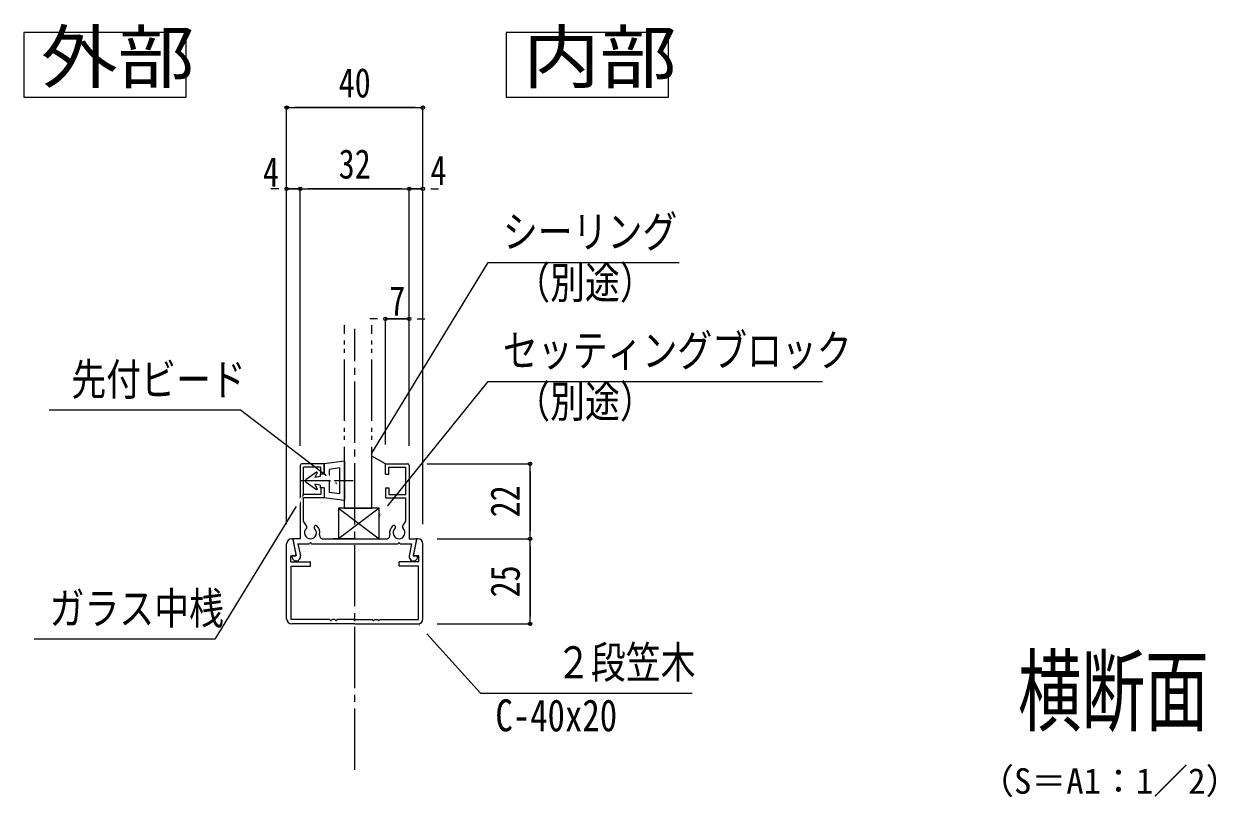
# Model space of a CAD drawing. Units: millimetres at full size; details may follow other scales. Extents: x -3475 to 3471, y -1129 to 1133.
# Drawn here: x -1574 to -874, y -8 to 446 of the extents above; entities that cross this region are included whole.
import ezdxf
from ezdxf.enums import TextEntityAlignment as Align

# ---------------------------------------------------------------- set-up
doc = ezdxf.new("R2010")
doc.units = ezdxf.units.MM
doc.header["$LTSCALE"] = 4
doc.header["$PDMODE"] = 32
doc.header["$PDSIZE"] = 2
doc.linetypes.add('CHAIN2', pattern=[12, 9, -1, 1, -1])
doc.linetypes.add('DOUBLE_CHAIN2', pattern=[12.8, 9, -1, 0.6, -0.6, 0.6, -1])
for name, color, linetype, lineweight in [('0-0_0', 7, 'Continuous', 9), ('0-1_1手摺寸法', 3, 'Continuous', 9), ('0-3_2A', 1, 'DOUBLE_CHAIN2', 9), ('0-7_3中心線', 2, 'CHAIN2', 9), ('0-8_41ｱﾙﾐ', 6, 'Continuous', 9), ('1-2_P4-12', 7, 'Continuous', 9)]:
    doc.layers.add(name, color=color, linetype=linetype, lineweight=lineweight)
doc.styles.add('ＭＳ ゴシック', font='')
doc.styles.get('ＭＳ ゴシック').set_extended_font_data('MS Gothic')

msp = doc.modelspace()

# ---------------------------------------------------------------- linework, layer by layer
at = {"layer": '0-0_0'}
msp.add_line((-1379.764, 143.61), (-1392.416, 143.61), dxfattribs=at)
msp.add_line((-1379.764, 143.61), (-1392.416, 143.61), dxfattribs=at)
for points in [[(-1390.201, 175.864), (-1446.906, 219.031), (-1559.206, 219.031)], [(-1410.09, 169.38), (-1461.909, 84.594), (-1567.943, 84.594)], [(-1342.764, 93.61), (-1305.82, 52.905), (-1181.639, 52.905)]]:
    msp.add_lwpolyline(points, dxfattribs=at)
at = {"layer": '0-1_1手摺寸法'}
for p, q in [((-1419.764, 152.11), (-1419.764, 396.738)), ((-1419.764, 396.738), (-1339.764, 396.738)), ((-1344.364, 396.738), (-1415.164, 396.738)), ((-1339.764, 152.11), (-1339.764, 396.738)), ((-1424.364, 349.083), (-1428.964, 349.083)), ((-1419.764, 152.11), (-1419.764, 349.083)), ((-1411.764, 198.11), (-1411.764, 349.083)), ((-1411.764, 349.083), (-1347.764, 349.083)), ((-1411.764, 198.11), (-1411.764, 349.083)), ((-1352.364, 349.083), (-1407.164, 349.083)), ((-1407.164, 349.083), (-1402.564, 349.083)), ((-1352.364, 349.083), (-1356.964, 349.083)), ((-1347.764, 198.11), (-1347.764, 349.083)), ((-1347.764, 198.11), (-1347.764, 349.083)), ((-1339.764, 152.11), (-1339.764, 349.083)), ((-1335.164, 349.083), (-1330.564, 349.083)), ((-1366.364, 272.736), (-1370.964, 272.736)), ((-1347.764, 198.11), (-1347.764, 272.736)), ((-1343.164, 272.736), (-1338.564, 272.736)), ((-1385.764, 189.21), (-1397.764, 187.61)), ((-1385.764, 189.21), (-1385.764, 166.01)), ((-1402.243, 182.75), (-1408.36, 178.412)), ((-1401.789, 182.389), (-1403.164, 179.61)), ((-1397.764, 187.61), (-1397.764, 181.61)), ((-1388.764, 185.178), (-1394.764, 184.378)), ((-1394.764, 184.378), (-1394.764, 170.842)), ((-1388.764, 185.178), (-1388.764, 170.042)), ((-1337.264, 187.61), (-1276.83, 187.61)), ((-1276.83, 143.61), (-1276.83, 187.61)), ((-1276.83, 183.01), (-1276.83, 148.21)), ((-1380.663, 177.61), (-1411.566, 177.61)), ((-1408.36, 176.807), (-1402.243, 172.469)), ((-1400.164, 180.11), (-1403.164, 179.61)), ((-1400.164, 175.11), (-1403.164, 175.61)), ((-1403.164, 175.61), (-1401.789, 172.83)), ((-1400.164, 181.61), (-1400.164, 180.11)), ((-1397.764, 181.61), (-1400.164, 181.61)), ((-1400.164, 175.11), (-1400.164, 173.61)), ((-1397.764, 173.61), (-1400.164, 173.61)), ((-1397.764, 173.61), (-1397.764, 167.61)), ((-1388.764, 170.042), (-1394.764, 170.842)), ((-1385.764, 166.01), (-1397.764, 167.61)), ((-1365.485, 161.61), (-1389.25, 143.61)), ((-1389.25, 161.61), (-1365.485, 143.61)), ((-1331.264, 143.61), (-1276.83, 143.61)), ((-1331.264, 143.61), (-1276.83, 143.61)), ((-1276.83, 93.61), (-1276.83, 143.61)), ((-1276.83, 139.01), (-1276.83, 98.21)), ((-1331.264, 93.61), (-1276.83, 93.61))]:
    msp.add_line(p, q, dxfattribs=at)
for points in [[(-1411.764, 349.083), (-1419.764, 349.083), (-1411.764, 349.083)], [(-1339.764, 349.083), (-1347.764, 349.083), (-1339.764, 349.083)], [(-1347.764, 272.736), (-1361.764, 272.736), (-1347.764, 272.736)]]:
    msp.add_lwpolyline(points, dxfattribs=at)
msp.add_lwpolyline([(-1389.25, 143.61), (-1365.485, 143.61), (-1365.485, 161.61), (-1389.25, 161.61)], close=True, dxfattribs=at)
for centre, radius, start, end in [((-1402.064, 182.51), 0.3, 336.371, 126.607), ((-1407.764, 177.61), 1, 126.607, 233.393), ((-1402.064, 172.71), 0.3, 233.393, 23.629)]:
    msp.add_arc(centre, radius, start, end, dxfattribs=at)
for p in [(-1419.764, 396.738), (-1339.764, 396.738), (-1419.764, 349.083), (-1411.764, 349.083), (-1347.764, 349.083), (-1339.764, 349.083), (-1361.764, 272.736), (-1347.764, 272.736), (-1276.83, 187.61), (-1276.83, 143.61), (-1276.83, 93.61)]:
    msp.add_point(p, dxfattribs=at)
at = {"layer": '0-3_2A'}
msp.add_line((-1385.764, 161.61), (-1385.764, 269.065), dxfattribs=at)
at = {"layer": '0-7_3中心線'}
msp.add_line((-1379.764, 7.94), (-1379.764, 266.944), dxfattribs=at)
at = {"layer": '0-8_41ｱﾙﾐ'}
for p, q in [((-1397.764, 187.61), (-1410.764, 187.61)), ((-1409.764, 169.61), (-1409.764, 185.61)), ((-1399.764, 185.61), (-1409.764, 185.61)), ((-1399.764, 181.61), (-1399.764, 185.61)), ((-1397.764, 181.61), (-1397.764, 187.61)), ((-1361.764, 181.61), (-1361.764, 187.61)), ((-1361.764, 187.61), (-1348.764, 187.61)), ((-1349.764, 169.61), (-1349.764, 185.61)), ((-1397.764, 181.61), (-1399.764, 181.61)), ((-1361.764, 181.61), (-1359.764, 181.61)), ((-1397.764, 173.61), (-1399.764, 173.61)), ((-1397.764, 173.61), (-1397.764, 167.61)), ((-1361.764, 173.61), (-1361.764, 167.61)), ((-1361.764, 173.61), (-1359.764, 173.61)), ((-1409.764, 154.038), (-1409.764, 167.61)), ((-1397.764, 167.61), (-1409.764, 167.61)), ((-1361.764, 167.61), (-1349.764, 167.61)), ((-1349.764, 154.038), (-1349.764, 167.61)), ((-1407.903, 150.814), (-1409.764, 154.038)), ((-1351.625, 150.814), (-1349.764, 154.038)), ((-1419.764, 96.61), (-1419.764, 140.61)), ((-1416.764, 143.61), (-1416.492, 143.61)), ((-1416.1, 143.288), (-1414.308, 134.327)), ((-1416.068, 143.131), (-1414.164, 133.61)), ((-1413.116, 140.61), (-1411.695, 133.503)), ((-1413.116, 140.61), (-1406.364, 140.61)), ((-1406.102, 141.024), (-1406.364, 140.61)), ((-1406.102, 141.024), (-1406.364, 140.61)), ((-1405.426, 141.024), (-1405.164, 140.61)), ((-1405.426, 141.024), (-1405.164, 140.61)), ((-1405.164, 140.61), (-1354.364, 140.61)), ((-1398.416, 143.61), (-1361.112, 143.61)), ((-1354.102, 141.024), (-1354.364, 140.61)), ((-1354.102, 141.024), (-1354.364, 140.61)), ((-1353.426, 141.024), (-1353.164, 140.61)), ((-1353.426, 141.024), (-1353.164, 140.61)), ((-1343.46, 143.131), (-1345.364, 133.61)), ((-1343.428, 143.288), (-1345.22, 134.327)), ((-1342.764, 143.61), (-1343.036, 143.61)), ((-1339.764, 96.61), (-1339.764, 140.61)), ((-1414.164, 133.61), (-1416.264, 133.61)), ((-1345.364, 133.61), (-1343.264, 133.61)), ((-1342.164, 133.61), (-1344.632, 133.61)), ((-1342.164, 130.01), (-1342.164, 133.61)), ((-1417.364, 130.01), (-1405.764, 130.01)), ((-1417.164, 96.21), (-1417.164, 127.61)), ((-1417.164, 127.61), (-1405.764, 127.61)), ((-1405.764, 127.61), (-1405.764, 130.01)), ((-1353.764, 127.61), (-1353.764, 130.01)), ((-1342.164, 130.01), (-1353.764, 130.01)), ((-1342.364, 127.61), (-1353.764, 127.61)), ((-1342.364, 96.21), (-1342.364, 127.61)), ((-1394.364, 96.21), (-1417.164, 96.21)), ((-1379.764, 93.61), (-1416.764, 93.61)), ((-1394.102, 95.796), (-1394.364, 96.21)), ((-1393.426, 95.796), (-1393.164, 96.21)), ((-1391.364, 96.21), (-1393.164, 96.21)), ((-1391.102, 95.796), (-1391.364, 96.21)), ((-1390.426, 95.796), (-1390.164, 96.21)), ((-1379.764, 93.61), (-1342.764, 93.61)), ((-1379.426, 95.796), (-1379.164, 96.21)), ((-1379.164, 96.21), (-1369.364, 96.21)), ((-1369.102, 95.796), (-1369.364, 96.21)), ((-1368.426, 95.796), (-1368.164, 96.21)), ((-1368.164, 96.21), (-1366.364, 96.21)), ((-1366.102, 95.796), (-1366.364, 96.21)), ((-1365.426, 95.796), (-1365.164, 96.21)), ((-1365.164, 96.21), (-1342.364, 96.21))]:
    msp.add_line(p, q, dxfattribs=at)
for points in [[(-1411.764, 186.61), (-1411.764, 143.61), (-1415.676, 143.61)], [(-1359.764, 181.61), (-1359.764, 185.61), (-1349.764, 185.61)], [(-1347.764, 186.61), (-1347.764, 143.61), (-1343.852, 143.61)], [(-1399.764, 173.61), (-1399.764, 169.61), (-1409.764, 169.61)], [(-1359.764, 173.61), (-1359.764, 169.61), (-1349.764, 169.61)], [(-1353.164, 140.61), (-1346.412, 140.61), (-1347.833, 133.503)], [(-1417.364, 130.01), (-1417.364, 133.61), (-1414.896, 133.61)], [(-1380.102, 95.796), (-1380.364, 96.21), (-1390.164, 96.21)]]:
    msp.add_lwpolyline(points, dxfattribs=at)
for centre, radius, start, end in [((-1410.764, 186.61), 1, 90, 180), ((-1348.764, 186.61), 1, 0, 90), ((-1405.764, 147.11), 3.5, 132.759, 47.241), ((-1408.819, 150.414), 1, 312.759, 23.621), ((-1408.819, 150.414), 1, 312.759, 23.621), ((-1402.709, 150.414), 1, 47.241, 227.241), ((-1405.764, 147.11), 5.5, 348.463, 47.241), ((-1353.764, 147.11), 5.5, 132.759, 191.537), ((-1356.819, 150.414), 1, 312.759, 132.759), ((-1353.764, 147.11), 3.5, 132.759, 47.241), ((-1350.709, 150.414), 1, 156.379, 227.241), ((-1350.709, 150.414), 1, 156.379, 227.241), ((-1416.764, 140.61), 3, 90, 180), ((-1416.492, 143.21), 0.4, 11.31, 90), ((-1415.676, 143.21), 0.4, 90, 191.30993), ((-1405.764, 140.81), 0.4, 32.334, 147.666), ((-1405.764, 140.81), 0.4, 32.334, 147.666), ((-1398.416, 145.61), 2, 168.463, 270), ((-1398.416, 145.61), 2, 168.463, 270), ((-1361.112, 145.61), 2, 270, 11.537), ((-1361.112, 145.61), 2, 270, 11.537), ((-1353.764, 140.81), 0.4, 32.334, 147.666), ((-1353.764, 140.81), 0.4, 32.334, 147.666), ((-1343.852, 143.21), 0.4, 348.69007, 90), ((-1343.036, 143.21), 0.4, 90, 168.69), ((-1342.764, 140.61), 3, 0, 90), ((-1414.164, 133.11), 2.5, 176.185, 9.051), ((-1416.264, 133.21), 0.4, 90, 170.45291), ((-1414.896, 134.21), 0.6, 270, 11.31), ((-1345.364, 133.11), 2.5, 170.949, 3.815), ((-1344.632, 134.21), 0.6, 168.69, 270), ((-1343.264, 133.21), 0.4, 9.54709, 90), ((-1416.764, 96.61), 3, 180, 270), ((-1393.764, 96.01), 0.4, 212.334, 327.666), ((-1390.764, 96.01), 0.4, 212.334, 327.666), ((-1379.764, 96.01), 0.4, 212.334, 270), ((-1379.764, 96.01), 0.4, 270, 327.666), ((-1368.764, 96.01), 0.4, 212.334, 327.666), ((-1365.764, 96.01), 0.4, 212.334, 327.666), ((-1342.764, 96.61), 3, 270, 0)]:
    msp.add_arc(centre, radius, start, end, dxfattribs=at)
at = {"layer": '1-2_P4-12'}
msp.add_line((-1574.101, 440.96), (-1574.101, 402.95), dxfattribs=at)
msp.add_lwpolyline([(-1574.101, 402.95), (-1478.775, 402.95), (-1478.775, 440.96), (-1574.101, 440.96)], dxfattribs=at)
msp.add_lwpolyline([(-1290.881, 402.95), (-1195.555, 402.95), (-1195.555, 440.96), (-1290.881, 440.96)], close=True, dxfattribs=at)

# ---------------------------------------------------------------- texts
at = {"layer": '0-0_0', "style": 'ＭＳ ゴシック'}
for s, height, width, p in [('シーリング', 18.77, 0.8, (-1292.739, 308.926)), ('（別途）', 18.77, 0.8, (-1285.504, 278.994)), ('セッティングブロック', 18.77, 0.8, (-1292.739, 239.165)), ('先付ビード', 18.77, 0.8, (-1546.203, 222.174)), ('（別途）', 18.77, 0.8, (-1285.504, 209.233)), ('ガラス中桟', 18.77, 0.8, (-1559.009, 87.737)), ('２段笠木 ', 18.77, 0.8, (-1261.542, 56.048)), ('横断面', 39.1, 0.7, (-990.242, 22.988)), ('C-40x20', 18.77, 0.8, (-1297.154, 24.927))]:
    msp.add_text(s, height=height, dxfattribs=dict(at, width=width)).set_placement(p, align=Align.BOTTOM_LEFT)
msp.add_text('（S＝A1：1／2）', height=15.01, dxfattribs=at).set_placement((-1013.04, -10.636), align=Align.BOTTOM_LEFT)
at = {"layer": '0-1_1手摺寸法', "color": 7, "style": 'ＭＳ ゴシック', "width": 0.8}
for s, p in [('40', (-1389.185, 397.556)), ('32', (-1389.185, 349.902)), ('4', (-1433.674, 345.155)), ('4', (-1335.274, 346.11)), ('7', (-1359.474, 269.492))]:
    msp.add_text(s, height=17.27, dxfattribs=at).set_placement(p, align=Align.BOTTOM_LEFT)
for s, p in [('22', (-1277.649, 156.189)), ('25', (-1277.649, 109.189))]:
    msp.add_text(s, height=17.27, rotation=90, dxfattribs=at).set_placement(p, align=Align.BOTTOM_LEFT)
at = {"layer": '1-2_P4-12', "style": 'ＭＳ ゴシック', "width": 1.1}
for s, p in [('外部', (-1564.041, 402.487)), ('内部', (-1280.822, 402.487))]:
    msp.add_text(s, height=30.03, dxfattribs=at).set_placement(p, align=Align.BOTTOM_LEFT)

# ---------------------------------------------------------------- wipeouts: each hides what was drawn before it
msp.add_wipeout([(-1366.754, 201.386), (-1364.382, 199.94), (-1369.67, 193.936), (-1369.67, 193.936)])

# ---------------------------------------------------------------- next in the draw order: linework, layer by layer
at = {"layer": '0-0_0'}
for points in [[(-1369.67, 193.936), (-1301.475, 305.784), (-1189.175, 305.784)], [(-1365.485, 156.715), (-1301.475, 236.022), (-1104.986, 236.022)]]:
    msp.add_lwpolyline(points, dxfattribs=at)
msp.add_solid([(-1366.754, 201.386), (-1366.754, 201.386), (-1366.754, 201.386)], dxfattribs=at)
at = {"layer": '0-1_1手摺寸法'}
for p, q in [((-1361.764, 199.056), (-1361.764, 272.736)), ((-1361.764, 187.556), (-1369.764, 192.034))]:
    msp.add_line(p, q, dxfattribs=at)
at = {"layer": '0-3_2A'}
msp.add_lwpolyline([(-1385.764, 161.61), (-1369.764, 161.61), (-1369.764, 269.065)], dxfattribs=at)

# ---------------------------------------------------------------- next in the draw order: wipeouts: each hides what was drawn before it
for points in [[(-1397.311, 179.531), (-1395.628, 181.742), (-1390.201, 175.864), (-1390.201, 175.864)], [(-1413.013, 161.934), (-1415.383, 163.382), (-1410.09, 169.38), (-1410.09, 169.38)], [(-1336.44, 88.709), (-1338.498, 86.842), (-1342.764, 93.61), (-1342.764, 93.61)]]:
    msp.add_wipeout(points)

# ---------------------------------------------------------------- next in the draw order: wipeouts: each hides what was drawn before it
msp.add_wipeout([(-1361.618, 163.718), (-1359.456, 161.973), (-1365.485, 156.715), (-1365.485, 156.715)])

doc.saveas('drawing.dxf')
